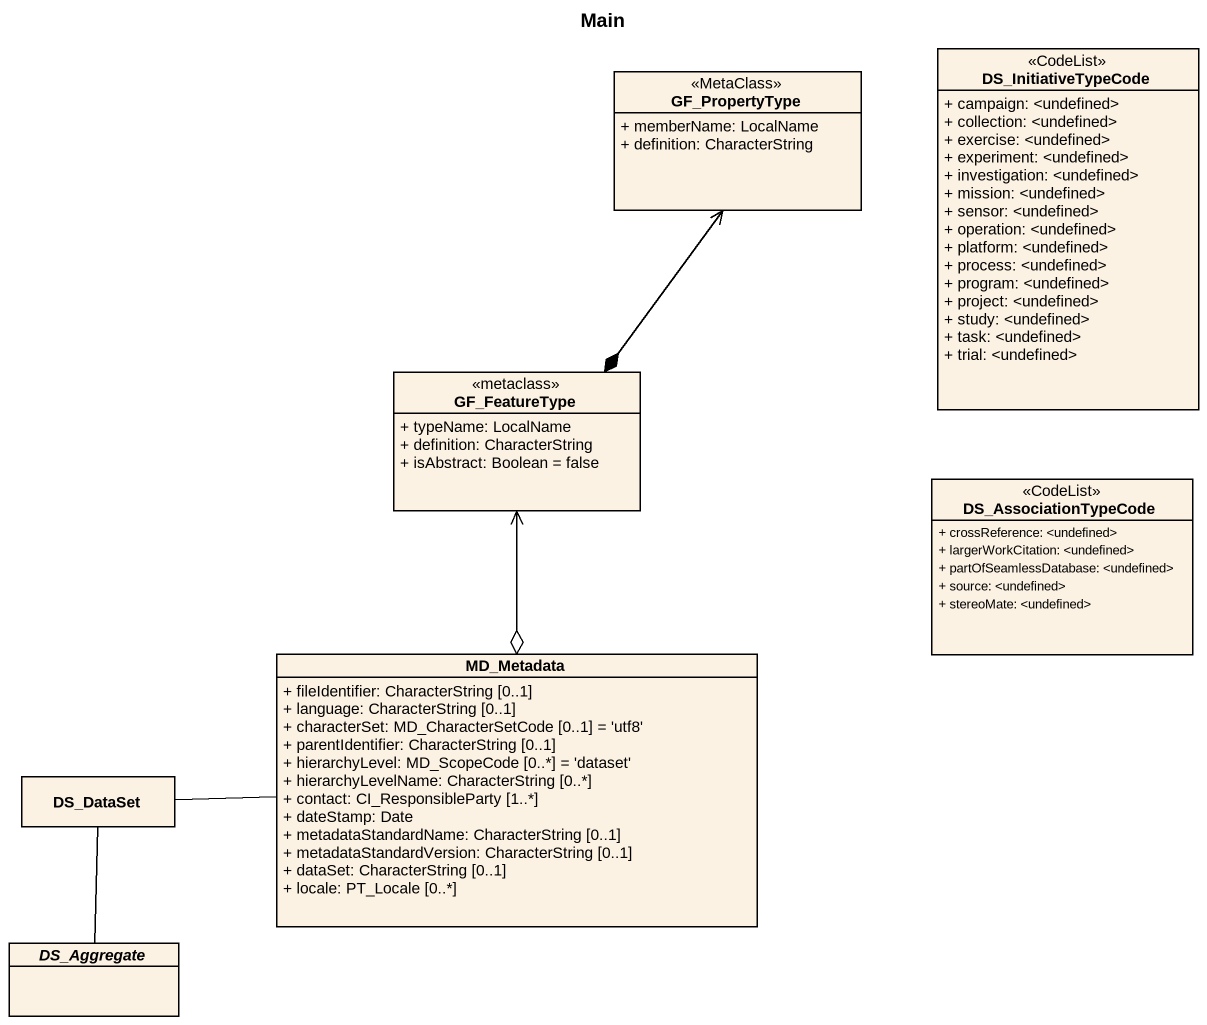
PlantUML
@startuml
title Main
hide circle
hide empty members
skinparam classAttributeIconSize 0
class GF_PropertyType <<MetaClass>> {
  + memberName: LocalName
  + definition: CharacterString
}
class DS_InitiativeTypeCode <<CodeList>> {
  + campaign: <undefined>
  + collection: <undefined>
  + exercise: <undefined>
  + experiment: <undefined>
  + investigation: <undefined>
  + mission: <undefined>
  + sensor: <undefined>
  + operation: <undefined>
  + platform: <undefined>
  + process: <undefined>
  + program: <undefined>
  + project: <undefined>
  + study: <undefined>
  + task: <undefined>
  + trial: <undefined>
}
class GF_FeatureType <<metaclass>> {
  + typeName: LocalName
  + definition: CharacterString
  + isAbstract: Boolean = false
}
class DS_AssociationTypeCode <<CodeList>> {
  + crossReference: <undefined>
  + largerWorkCitation: <undefined>
  + partOfSeamlessDatabase: <undefined>
  + source: <undefined>
  + stereoMate: <undefined>
}
class MD_Metadata {
  + fileIdentifier: CharacterString [0..1]
  + language: CharacterString [0..1]
  + characterSet: MD_CharacterSetCode [0..1] = 'utf8'
  + parentIdentifier: CharacterString [0..1]
  + hierarchyLevel: MD_ScopeCode [0..*] = 'dataset'
  + hierarchyLevelName: CharacterString [0..*]
  + contact: CI_ResponsibleParty [1..*]
  + dateStamp: Date
  + metadataStandardName: CharacterString [0..1]
  + metadataStandardVersion: CharacterString [0..1]
  + dataSet: CharacterString [0..1]
  + locale: PT_Locale [0..*]
}
class DS_DataSet
abstract class DS_Aggregate
GF_PropertyType <--* GF_FeatureType
MD_Metadata o-up-> GF_FeatureType
MD_Metadata -left- DS_DataSet
DS_DataSet -- DS_Aggregate
@enduml
